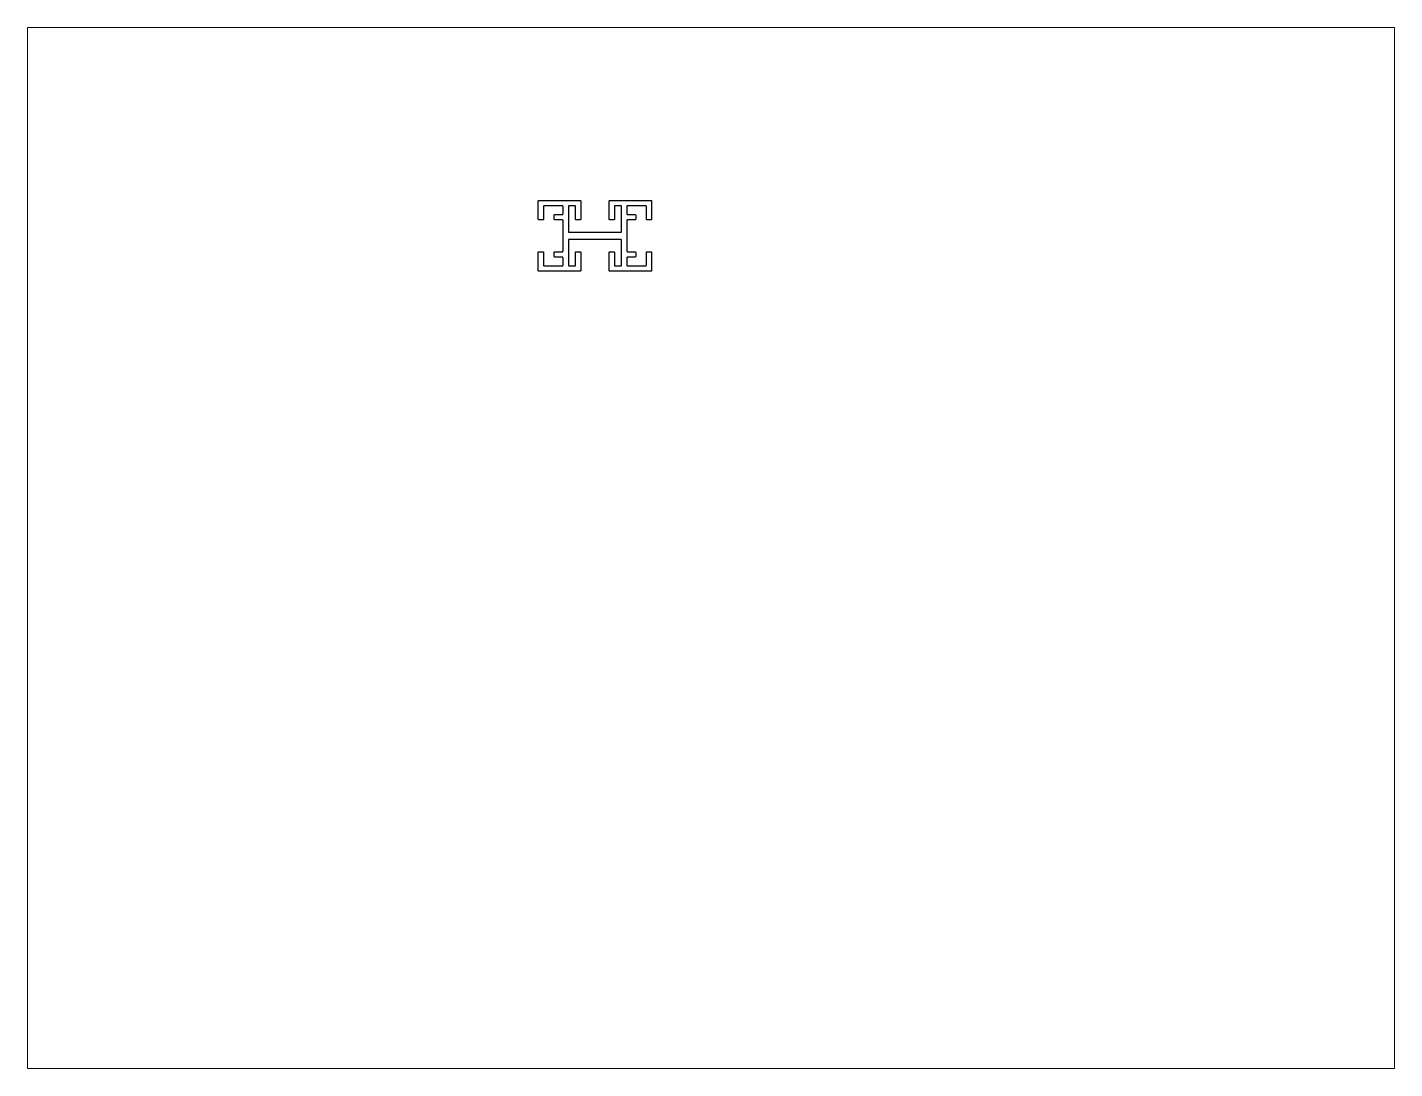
# Paper-space layout 'Layout1' of a CAD drawing. Extents: x 27 to 240, y 20 to 183.
# The model-space entities are those that its viewports show. They can reach past a viewport. Long polylines and large blocks are cut down to what shows.
import ezdxf

# ---------------------------------------------------------------- set-up
doc = ezdxf.new("R2010")
doc.units = 0
doc.header["$LTSCALE"] = 15
doc.layers.get('0').update_dxf_attribs({"linetype": 'CONTINUOUS'})

msp = doc.modelspace()

# ---------------------------------------------------------------- linework, layer by layer
at = {"ltscale": 0.05}
msp.add_lwpolyline([(148.77, 210.11), (148.77, 212.21, 0.414214), (148.57, 212.41), (146.47, 212.41, -0.414214), (146.27, 212.61), (146.27, 213.71, -0.414214), (146.47, 213.91), (148.57, 213.91, 0.414214), (148.77, 214.11), (148.77, 222.71, 0.414214), (148.57, 222.91), (146.47, 222.91, -0.414214), (146.27, 223.11), (146.27, 224.21, -0.414214), (146.47, 224.41), (148.57, 224.41, 0.414214), (148.77, 224.61), (148.77, 226.71, 0.414214), (148.57, 226.91), (143.47, 226.91, 0.414214), (143.27, 226.71), (143.27, 223.11, -0.414214), (143.07, 222.91), (141.97, 222.91, -0.414214), (141.77, 223.11), (141.77, 228.21, -0.414214), (141.97, 228.41), (153.57, 228.41, -0.414214), (153.77, 228.21), (153.77, 223.11, -0.414214), (153.57, 222.91), (152.47, 222.91, -0.414214), (152.27, 223.11), (152.27, 226.71, 0.414214), (152.07, 226.91), (150.47, 226.91, 0.414214), (150.27, 226.71), (150.27, 219.61, 0.414214), (150.47, 219.41), (165.07, 219.41, 0.414214), (165.27, 219.61), (165.27, 226.71, 0.414214), (165.07, 226.91), (163.47, 226.91, 0.414214), (163.27, 226.71), (163.27, 223.11, -0.414214), (163.07, 222.91), (161.97, 222.91, -0.414214), (161.77, 223.11), (161.77, 228.21, -0.414214), (161.97, 228.41), (173.57, 228.41, -0.414214), (173.77, 228.21), (173.77, 223.11, -0.414214), (173.57, 222.91), (172.47, 222.91, -0.414214), (172.27, 223.11), (172.27, 226.71, 0.414214), (172.07, 226.91), (166.97, 226.91, 0.414214), (166.77, 226.71), (166.77, 224.61, 0.414214), (166.97, 224.41), (169.07, 224.41, -0.414214), (169.27, 224.21), (169.27, 223.11, -0.414214), (169.07, 222.91), (166.97, 222.91, 0.414214), (166.77, 222.71), (166.77, 214.11, 0.414214), (166.97, 213.91), (169.07, 213.91, -0.414214), (169.27, 213.71), (169.27, 212.61, -0.414214), (169.07, 212.41), (166.97, 212.41, 0.414214), (166.77, 212.21), (166.77, 210.11, 0.414214), (166.97, 209.91), (172.07, 209.91, 0.414214), (172.27, 210.11), (172.27, 213.71, -0.414214), (172.47, 213.91), (173.57, 213.91, -0.414214), (173.77, 213.71), (173.77, 208.61, -0.414214), (173.57, 208.41), (161.97, 208.41, -0.414214), (161.77, 208.61), (161.77, 213.71, -0.414214), (161.97, 213.91), (163.07, 213.91, -0.414214), (163.27, 213.71), (163.27, 210.11, 0.414214), (163.47, 209.91), (165.07, 209.91, 0.414214), (165.27, 210.11), (165.27, 217.21, 0.414214), (165.07, 217.41), (150.47, 217.41, 0.414214), (150.27, 217.21), (150.27, 210.11, 0.414214), (150.47, 209.91), (152.07, 209.91, 0.414214), (152.27, 210.11), (152.27, 213.71, -0.414214), (152.47, 213.91), (153.57, 213.91, -0.414214), (153.77, 213.71), (153.77, 208.61, -0.414214), (153.57, 208.41), (141.97, 208.41, -0.414214), (141.77, 208.61), (141.77, 213.71, -0.414214), (141.97, 213.91), (143.07, 213.91, -0.414214), (143.27, 213.71), (143.27, 210.11, 0.414214), (143.47, 209.91), (148.57, 209.91, 0.414214)], format="xyb", close=True, dxfattribs=at)

psp = doc.layouts.get("Layout1")

# ---------------------------------------------------------------- viewports
at = {"layer": '0', "color": 0, "linetype": 'BYBLOCK', "ltscale": 0.05}
psp.add_viewport(center=(133.35, 101.6), size=(213.36, 162.56), view_center_point=(190.51, 130.3), view_height=293.8955, dxfattribs=at)

doc.saveas('drawing.dxf')
